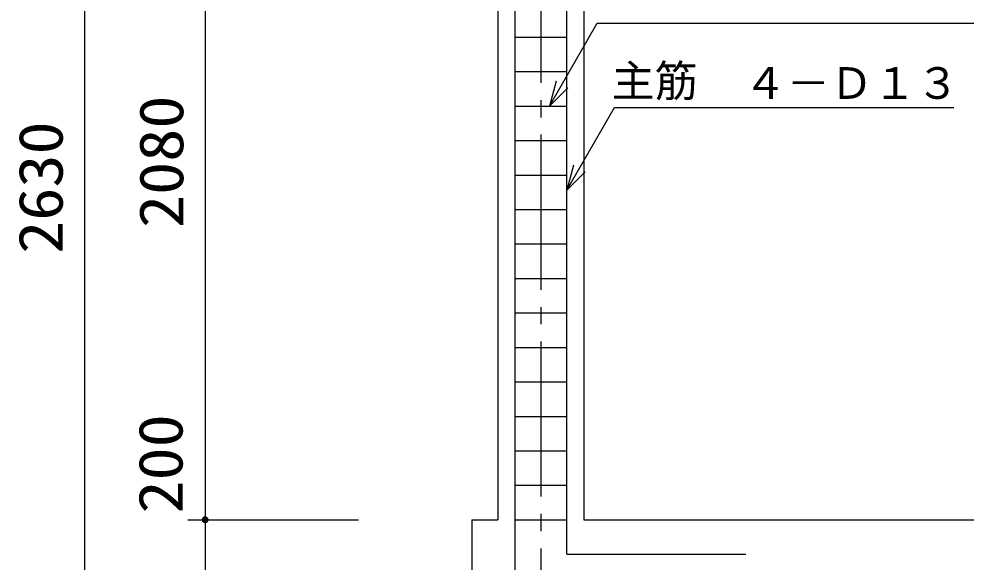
# Model space of a CAD drawing. Units: millimetres, scale not verified. Extents: x -14850 to 14850, y -10500 to 10500.
# Drawn here: x -1402 to 1347, y -256 to 1320 of the extents above; entities that cross this region are included whole.
import ezdxf
from ezdxf.enums import TextEntityAlignment as Align

# ---------------------------------------------------------------- set-up
doc = ezdxf.new("R2010")
doc.units = ezdxf.units.MM
doc.header["$LTSCALE"] = 50
doc.linetypes.add('CHAIN2', pattern=[12, 9, -1, 1, -1])
doc.layers.add('0-2_機器', color=5, linetype='Continuous', lineweight=25)
doc.layers.add('0-7_文字', color=5, linetype='Continuous', lineweight=25)
doc.styles.add('ＭＳ ゴシック', font='')
doc.styles.get('ＭＳ ゴシック').set_extended_font_data('MS Gothic')

msp = doc.modelspace()

# ---------------------------------------------------------------- linework, layer by layer
at = {"layer": '0-2_機器', "color": 2, "linetype": 'CHAIN2'}
msp.add_line((112.68, 2184.16), (112.68, -516.57), dxfattribs=at)
at = {"layer": '0-2_機器', "color": 2}
for p, q in [((-1211.91, 2147.02), (-1211.91, -482.98)), ((-861.91, 1947.02), (-861.91, -132.98)), ((-12.32, 1947.02), (-12.32, -132.98)), ((-911.91, -132.98), (-416.92, -132.98)), ((-861.91, -132.98), (-861.91, -332.98)), ((-87.32, -132.98), (-87.32, -332.98)), ((-87.32, -132.98), (-12.32, -132.98))]:
    msp.add_line(p, q, dxfattribs=at)
at = {"layer": '0-2_機器', "color": 3}
for p, q in [((37.68, -282.98), (37.68, 2097.02)), ((187.67, -232.98), (187.67, 2047.02)), ((37.68, 1267.02), (187.67, 1267.02)), ((37.68, 1167.02), (187.67, 1167.02)), ((37.68, 1067.02), (187.67, 1067.02)), ((37.68, 967.02), (187.67, 967.02)), ((37.68, 867.02), (187.67, 867.02)), ((37.68, 767.02), (187.67, 767.02)), ((37.68, 667.02), (187.67, 667.02)), ((37.68, 567.02), (187.67, 567.02)), ((37.68, 467.02), (187.67, 467.02)), ((37.68, 367.02), (187.67, 367.02)), ((37.68, 267.02), (187.67, 267.02)), ((37.68, 167.02), (187.67, 167.02)), ((37.68, 67.02), (187.67, 67.02)), ((37.68, -32.98), (187.67, -32.98)), ((37.68, -132.98), (187.67, -132.98)), ((187.67, -232.98), (707.67, -232.98))]:
    msp.add_line(p, q, dxfattribs=at)
at = {"layer": '0-2_機器', "color": 2}
msp.add_lwpolyline([(237.68, 1947.02), (237.68, -132.98), (2912.68, -132.98)], dxfattribs=at)
at = {"layer": '0-2_機器'}
for points in [[(-871.89, -132.35), (-861.91, -132.98), (-871.91, -132.98)], [(-871.91, -132.98), (-871.59, -135.47), (-871.83, -134.23)], [(-871.91, -132.98), (-871.21, -136.66), (-871.59, -135.47)], [(-861.91, -132.98), (-871.21, -136.66), (-871.91, -132.98)], [(-871.73, -131.11), (-861.91, -132.98), (-871.89, -132.35)], [(-871.42, -129.89), (-861.91, -132.98), (-871.73, -131.11)], [(-870.96, -128.72), (-861.91, -132.98), (-871.42, -129.89)], [(-861.91, -132.98), (-870.67, -137.8), (-871.21, -136.66)], [(-870.35, -127.62), (-861.91, -132.98), (-870.96, -128.72)], [(-861.91, -132.98), (-870, -138.86), (-870.67, -137.8)], [(-869.61, -126.61), (-861.91, -132.98), (-870.35, -127.62)], [(-861.91, -132.98), (-869.2, -139.83), (-870, -138.86)], [(-868.75, -125.69), (-861.91, -132.98), (-869.61, -126.61)], [(-861.91, -132.98), (-868.28, -140.69), (-869.2, -139.83)], [(-867.79, -124.89), (-861.91, -132.98), (-868.75, -125.69)], [(-861.91, -132.98), (-867.27, -141.42), (-868.28, -140.69)], [(-866.73, -124.22), (-861.91, -132.98), (-867.79, -124.89)], [(-861.91, -132.98), (-866.17, -142.03), (-867.27, -141.42)], [(-865.59, -123.68), (-861.91, -132.98), (-866.73, -124.22)], [(-861.91, -132.98), (-865, -142.49), (-866.17, -142.03)], [(-864.4, -123.3), (-861.91, -132.98), (-865.59, -123.68)], [(-861.91, -132.98), (-863.78, -142.8), (-865, -142.49)], [(-863.16, -123.06), (-861.91, -132.98), (-864.4, -123.3)], [(-861.91, -132.98), (-862.54, -142.96), (-863.78, -142.8)], [(-863.16, -123.06), (-861.91, -122.98), (-861.91, -132.98)], [(-861.91, -132.98), (-861.91, -142.98), (-862.54, -142.96)], [(-861.91, -122.98), (-851.91, -132.98), (-861.91, -132.98)], [(-861.28, -123), (-851.91, -132.98), (-861.91, -122.98)], [(-861.91, -132.98), (-860.66, -142.9), (-861.91, -142.98)], [(-861.91, -132.98), (-859.42, -142.67), (-860.66, -142.9)], [(-851.91, -132.98), (-859.42, -142.67), (-861.91, -132.98)], [(-860.04, -123.16), (-851.91, -132.98), (-861.28, -123)], [(-858.82, -123.47), (-851.91, -132.98), (-860.04, -123.16)], [(-851.91, -132.98), (-858.23, -142.28), (-859.42, -142.67)], [(-857.65, -123.93), (-851.91, -132.98), (-858.82, -123.47)], [(-851.91, -132.98), (-857.09, -141.74), (-858.23, -142.28)], [(-856.55, -124.54), (-851.91, -132.98), (-857.65, -123.93)], [(-851.91, -132.98), (-856.03, -141.07), (-857.09, -141.74)], [(-855.53, -125.28), (-851.91, -132.98), (-856.55, -124.54)], [(-851.91, -132.98), (-855.06, -140.27), (-856.03, -141.07)], [(-854.62, -126.14), (-851.91, -132.98), (-855.53, -125.28)], [(-851.91, -132.98), (-854.2, -139.36), (-855.06, -140.27)], [(-853.82, -127.1), (-851.91, -132.98), (-854.62, -126.14)], [(-851.91, -132.98), (-853.47, -138.34), (-854.2, -139.36)], [(-853.15, -128.16), (-851.91, -132.98), (-853.82, -127.1)], [(-851.91, -132.98), (-852.86, -137.24), (-853.47, -138.34)], [(-852.61, -129.3), (-851.91, -132.98), (-853.15, -128.16)], [(-851.91, -132.98), (-852.4, -136.07), (-852.86, -137.24)], [(-852.22, -130.49), (-851.91, -132.98), (-852.61, -129.3)], [(-851.91, -132.98), (-852.09, -134.86), (-852.4, -136.07)], [(-852.22, -130.49), (-851.99, -131.73), (-851.91, -132.98)], [(-851.91, -132.98), (-851.93, -133.61), (-852.09, -134.86)]]:
    msp.add_solid(points, dxfattribs=at)
at = {"layer": '0-7_文字', "color": 2}
for p, q in [((137.68, 1067.02), (276.24, 1307.02)), ((276.24, 1307.02), (1701.33, 1307.02)), ((157.09, 1139.47), (137.68, 1067.02)), ((137.68, 1067.02), (190.71, 1120.06)), ((187.67, 822.98), (326.24, 1062.98)), ((326.24, 1062.98), (1311.38, 1062.98))]:
    msp.add_line(p, q, dxfattribs=at)
msp.add_lwpolyline([(207.09, 895.42), (187.67, 822.98), (240.71, 876.01)], dxfattribs=at)

# ---------------------------------------------------------------- texts
at = {"layer": '0-2_機器', "color": 4, "style": 'ＭＳ ゴシック', "width": 1.1}
for s, p in [('2080', (-886.91, 713.27)), ('2630', (-1236.91, 638.27)), ('200', (-888.9, -114.92))]:
    msp.add_text(s, height=128.4, rotation=90, dxfattribs=at).set_placement(p, align=Align.BOTTOM_LEFT)
at = {"layer": '0-7_文字', "color": 4, "style": 'ＭＳ ゴシック'}
for s, p in [('主筋', (317.6, 1066.58)), ('４－Ｄ１３', (701.16, 1060.3))]:
    msp.add_text(s, height=91.79, dxfattribs=at).set_placement(p, align=Align.BOTTOM_LEFT)

doc.saveas('drawing.dxf')
